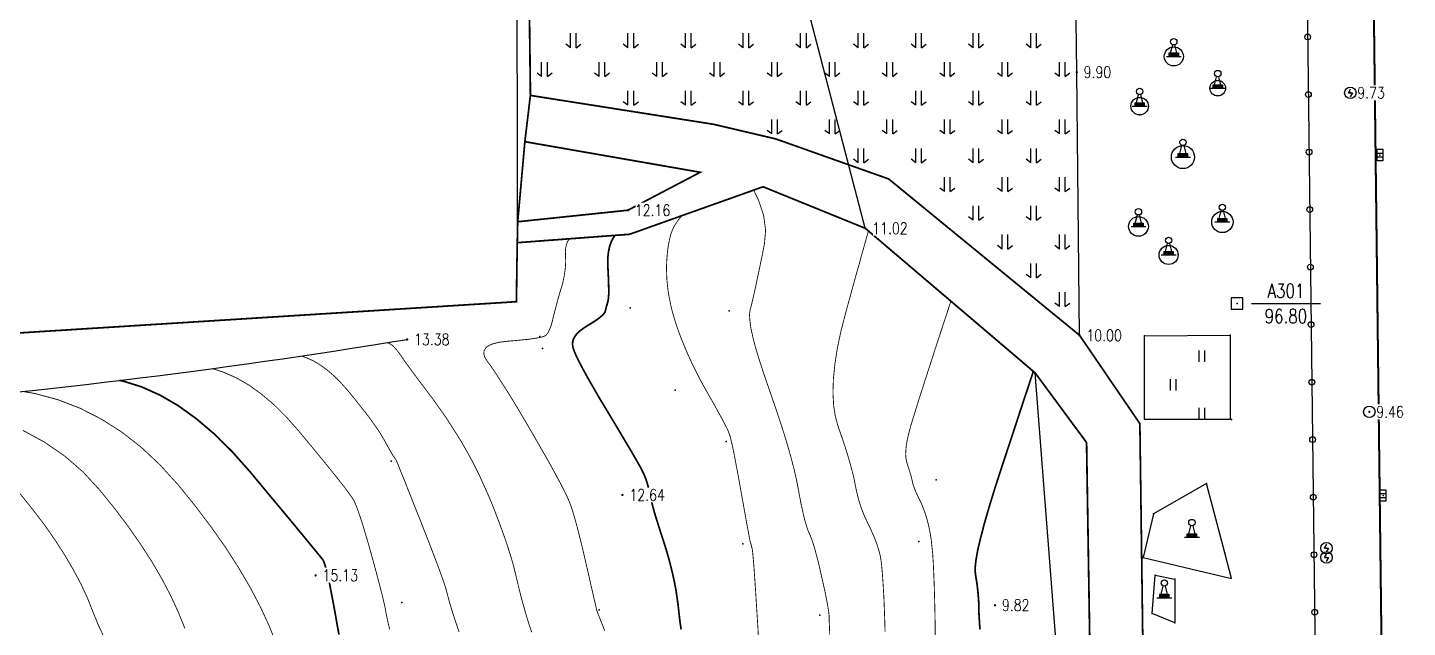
# Model space of a CAD drawing. Extents: x 871 to 1488, y 1110 to 1509.
# Drawn here: x 1091.9 to 1211.8, y 1260.7 to 1312.8 of the extents above; entities that cross this region are included whole.
import ezdxf
from ezdxf.enums import TextEntityAlignment as Align

# ---------------------------------------------------------------- set-up
doc = ezdxf.new("R2010")
doc.units = 0
doc.header["$LTSCALE"] = 0.5
doc.header["$PDSIZE"] = 0.2
doc.linetypes.add('X3', pattern=[5, 4, -1])
doc.layers.get('0').update_dxf_attribs({"linetype": 'CONTINUOUS'})
doc.layers.add('ASSIST', color=7, linetype='CONTINUOUS', plot=False)
for name, color, linetype in [('DGX', 2, 'CONTINUOUS'), ('DLDW', 11, 'CONTINUOUS'), ('DLSS', 4, 'CONTINUOUS'), ('DMTZ', 3, 'CONTINUOUS'), ('GCD', 1, 'CONTINUOUS'), ('GXYZ', 2, 'CONTINUOUS'), ('JMD', 6, 'CONTINUOUS'), ('KZD', 1, 'CONTINUOUS'), ('ZBTZ', 3, 'CONTINUOUS'), ('ZDH', 1, 'CONTINUOUS')]:
    doc.layers.add(name, color=color, linetype=linetype)
doc.styles.add('HZ', font='rs.shx', dxfattribs={"width": 0.8, "bigfont": 'hztxt.shx'})
doc.linetypes.add('10421', pattern='A,2,[150,AAA.SHX,S=0.5,R=0,X=0,Y=0.5],1e-11', length=2)
doc.linetypes.add('1161', pattern='A,0,[149,AAA.SHX,S=0.15,R=0,X=0,Y=0],-1.6', length=1.6)
doc.linetypes.add('443', pattern='A,5,[169,AAA.SHX,S=0.83,R=0,X=0,Y=0],5', length=10)

# ---------------------------------------------------------------- blocks, each defined once
blk = doc.blocks.new('gc041')
for p, q in [((-1, 0.5), (1, 0.5)), ((-1, -0.5), (-1, 0.5)), ((-0.33, 0.5), (-0.33, -0.5)), ((0.33, 0.5), (0.33, -0.5)), ((1, 0.5), (1, -0.5)), ((1, -0.5), (-1, -0.5))]:
    blk.add_line(p, q)
blk = doc.blocks.new('gc050')
for p, q in [((-0.35, 0), (0.05, 0.69)), ((-0.35, 0), (0.35, 0)), ((0.35, 0), (-0.06, -0.69))]:
    blk.add_line(p, q)
blk.add_circle((0, 0), 1)
blk = doc.blocks.new('gc188')
blk.add_circle((0, 0), 1)
blk = doc.blocks.new('gc170')
at = {"linetype": 'Continuous'}
blk.add_circle((0, 0), 0.5, dxfattribs=at)
blk = doc.blocks.new('GC200')
at = {"linetype": 'Continuous', "const_width": 0.2, "flags": 128}
blk.add_lwpolyline([(-0.1, 0, 1), (0.1, 0, 1)], format="xyb", close=True, dxfattribs=at)
blk = doc.blocks.new('gc212')
for p, q in [((-0.5, 0), (-0.5, 2.5)), ((0.5, 0), (0.5, 2.5)), ((-0.5, 0), (-1.31, 0.59)), ((0.5, 0), (1.3, 0.6))]:
    blk.add_line(p, q)
blk = doc.blocks.new('*U35')
at = {"linetype": 'Continuous'}
for points in [[(0, 0.3), (0.8, 0.6), (-0.8, 0.6)], [(0, 0.3), (-0.8, 0.6), (-0.8, 0)], [(0, 0.3), (-0.8, 0), (0.8, 0)], [(0, 0.3), (0.8, 0), (0.8, 0.6)]]:
    blk.add_solid(points, dxfattribs=at)
blk = doc.blocks.new('gc107')
for points in [[(-1.3, 0), (-0.8, 0), (0.8, 0), (1.3, 0)], [(-0.8, 0), (-0.8, 0.6), (0.8, 0.6), (0.8, 0)], [(-0.55, 0.6), (-0.2, 2)], [(0.55, 0.6), (0.2, 2)]]:
    blk.add_lwpolyline(points)
blk.add_circle((0, 2.55), 0.55)
at = {"linetype": 'Continuous'}
blk.add_blockref('*U35', (0, 0), dxfattribs=at)
blk = doc.blocks.new('gc323')
at = {"flags": 128}
for points in [[(-0.5, 0), (-0.5, 2)], [(0.5, 0), (0.5, 2)]]:
    blk.add_lwpolyline(points, dxfattribs=at)
blk = doc.blocks.new('gc261')
blk.add_lwpolyline([(-1, -1), (1, -1), (1, 1), (-1, 1)], close=True)
blk.add_point((0, 0))

msp = doc.modelspace()

# ---------------------------------------------------------------- linework, layer by layer
at = {"linetype": 'Continuous', "flags": 128}
msp.add_lwpolyline([(1134.33, 1411.85), (1134.46, 1294.15), (1144.22, 1294.88), (1155.82, 1299.01), (1164.7, 1295.4)], close=True, dxfattribs=at)
msp.add_lwpolyline([(1082.55, 1177.4), (1093.08, 1183.61), (1097.73, 1185.74), (1111.75, 1191.85), (1126.6, 1197.08), (1146.07, 1202.15), (1165.39, 1205.31), (1167.67, 1205.55), (1175.57, 1206.29), (1177.79, 1206.36), (1186.4, 1206.88), (1186.37, 1207.55), (1186.08, 1209.89), (1184.97, 1211.9), (1179.46, 1282.83), (1164.7, 1295.4), (1155.82, 1299.01), (1144.22, 1294.88), (1134.46, 1294.15), (1134.38, 1289.02), (1013.46, 1281.42)], dxfattribs=at)
at = {"layer": 'ASSIST', "linetype": 'Continuous'}
msp.add_line((1202, 1407.02, 10.46), (1204.31, 1215.76, 9.16), dxfattribs=at)
at = {"layer": 'DGX', "linetype": 'Continuous', "const_width": 0.075, "flags": 128}
for points, elevation in [([(1161.61, 1260.08), (1161.59, 1260.67), (1161.57, 1261.14), (1161.56, 1261.49), (1161.56, 1261.71), (1161.54, 1261.9), (1161.51, 1262.16), (1161.45, 1262.5), (1161.38, 1262.9), (1161.29, 1263.37), (1161.18, 1263.91), (1161.04, 1264.52), (1160.89, 1265.2), (1160.74, 1265.88), (1160.59, 1266.5), (1160.44, 1267.06), (1160.31, 1267.55), (1160.18, 1267.98), (1160.05, 1268.35), (1159.94, 1268.65), (1159.83, 1268.9), (1159.72, 1269.14), (1159.61, 1269.46), (1159.5, 1269.84), (1159.38, 1270.29), (1159.26, 1270.81), (1159.13, 1271.4), (1159, 1272.06), (1158.87, 1272.79), (1158.71, 1273.59), (1158.51, 1274.47), (1158.26, 1275.43), (1157.97, 1276.47), (1157.63, 1277.59), (1157.24, 1278.79), (1156.81, 1280.07), (1156.34, 1281.43), (1155.88, 1282.76), (1155.49, 1283.96), (1155.17, 1285.02), (1154.93, 1285.94), (1154.76, 1286.73), (1154.67, 1287.39), (1154.64, 1287.9), (1154.69, 1288.29), (1154.79, 1288.65), (1154.9, 1289.12), (1155.03, 1289.69), (1155.18, 1290.36), (1155.34, 1291.14), (1155.53, 1292.01), (1155.73, 1292.99), (1155.94, 1294.07), (1156.04, 1295.24), (1155.87, 1296.5), (1155.43, 1297.84), (1155, 1298.72)], 11.5), ([(1148.81, 1296.52), (1148.61, 1296.32), (1148.35, 1295.99), (1148.13, 1295.64), (1147.94, 1295.25), (1147.79, 1294.83), (1147.68, 1294.38), (1147.59, 1293.91), (1147.52, 1293.44), (1147.48, 1292.96), (1147.44, 1292.47), (1147.43, 1291.97), (1147.44, 1291.47), (1147.46, 1290.97), (1147.51, 1290.45), (1147.57, 1289.93), (1147.66, 1289.4), (1147.77, 1288.85), (1147.9, 1288.29), (1148.06, 1287.72), (1148.24, 1287.13), (1148.44, 1286.53), (1148.67, 1285.92), (1148.92, 1285.31), (1149.18, 1284.68), (1149.46, 1284.06), (1149.76, 1283.42), (1150.08, 1282.79), (1150.41, 1282.14), (1150.76, 1281.5), (1151.13, 1280.85), (1151.49, 1280.22), (1151.8, 1279.66), (1152.08, 1279.15), (1152.32, 1278.71), (1152.52, 1278.32), (1152.69, 1277.99), (1152.81, 1277.72), (1152.89, 1277.51), (1152.97, 1277.27), (1153.05, 1276.92), (1153.16, 1276.46), (1153.28, 1275.89), (1153.41, 1275.2), (1153.56, 1274.41), (1153.73, 1273.5), (1153.91, 1272.48), (1154.09, 1271.47), (1154.25, 1270.59), (1154.38, 1269.84), (1154.5, 1269.23), (1154.59, 1268.74), (1154.65, 1268.39), (1154.7, 1268.17), (1154.72, 1268.08), (1154.73, 1268.05), (1154.75, 1268.01), (1154.76, 1267.96), (1154.78, 1267.9), (1154.8, 1267.83), (1154.82, 1267.75), (1154.84, 1267.66), (1154.87, 1267.56), (1154.89, 1267.41), (1154.92, 1267.17), (1154.95, 1266.84), (1154.99, 1266.42), (1155.03, 1265.91), (1155.07, 1265.32), (1155.12, 1264.63), (1155.17, 1263.86), (1155.22, 1263.05), (1155.27, 1262.25), (1155.32, 1261.47), (1155.37, 1260.7), (1155.41, 1259.94)], 12), ([(1164.97, 1295.17), (1164.92, 1294.98), (1164.81, 1294.6), (1164.65, 1294.02), (1164.43, 1293.24), (1164.16, 1292.26), (1163.83, 1291.09), (1163.45, 1289.71), (1163.02, 1288.14), (1162.6, 1286.52), (1162.28, 1285.01), (1162.06, 1283.6), (1161.93, 1282.3), (1161.89, 1281.11), (1161.95, 1280.02), (1162.1, 1279.04), (1162.34, 1278.17), (1162.62, 1277.37), (1162.88, 1276.62), (1163.1, 1275.91), (1163.3, 1275.25), (1163.47, 1274.64), (1163.62, 1274.08), (1163.74, 1273.56), (1163.83, 1273.09), (1163.92, 1272.65), (1164.02, 1272.21), (1164.13, 1271.78), (1164.26, 1271.36), (1164.41, 1270.94), (1164.57, 1270.52), (1164.75, 1270.12), (1164.94, 1269.72), (1165.13, 1269.33), (1165.3, 1268.95), (1165.46, 1268.59), (1165.6, 1268.24), (1165.72, 1267.91), (1165.82, 1267.59), (1165.91, 1267.28), (1165.99, 1266.99), (1166.05, 1266.65), (1166.11, 1266.21), (1166.16, 1265.67), (1166.21, 1265.03), (1166.26, 1264.28), (1166.31, 1263.42), (1166.35, 1262.47), (1166.39, 1261.41), (1166.42, 1260.34)], 11), ([(1138.97, 1294.49), (1138.96, 1294.47), (1138.83, 1294.24), (1138.74, 1293.99), (1138.67, 1293.71), (1138.64, 1293.4), (1138.65, 1293.07), (1138.66, 1292.72), (1138.66, 1292.37), (1138.64, 1292.02), (1138.6, 1291.67), (1138.55, 1291.32), (1138.48, 1290.97), (1138.4, 1290.61), (1138.3, 1290.26), (1138.19, 1289.91), (1138.09, 1289.56), (1137.99, 1289.21), (1137.9, 1288.87), (1137.81, 1288.54), (1137.72, 1288.21), (1137.64, 1287.88), (1137.56, 1287.56), (1137.49, 1287.26), (1137.41, 1286.98), (1137.32, 1286.75), (1137.24, 1286.54), (1137.15, 1286.37), (1137.06, 1286.23), (1136.96, 1286.12), (1136.86, 1286.05), (1136.72, 1285.99), (1136.5, 1285.93), (1136.21, 1285.87), (1135.84, 1285.81), (1135.39, 1285.75), (1134.87, 1285.7), (1134.26, 1285.64), (1133.59, 1285.58), (1132.93, 1285.5), (1132.4, 1285.38), (1132, 1285.22), (1131.73, 1285.02), (1131.58, 1284.78), (1131.55, 1284.49), (1131.65, 1284.17), (1131.88, 1283.81), (1132.2, 1283.37), (1132.56, 1282.84), (1132.97, 1282.21), (1133.43, 1281.49), (1133.94, 1280.67), (1134.5, 1279.75), (1135.1, 1278.73), (1135.75, 1277.62), (1136.39, 1276.51), (1136.97, 1275.5), (1137.47, 1274.6), (1137.91, 1273.79), (1138.29, 1273.09), (1138.59, 1272.5), (1138.83, 1272), (1138.99, 1271.61), (1139.14, 1271.22), (1139.29, 1270.76), (1139.45, 1270.21), (1139.63, 1269.58), (1139.81, 1268.87), (1140.01, 1268.07), (1140.22, 1267.2), (1140.44, 1266.24), (1140.66, 1265.3), (1140.84, 1264.48), (1141, 1263.79), (1141.13, 1263.22), (1141.24, 1262.77), (1141.31, 1262.44), (1141.36, 1262.24), (1141.38, 1262.16), (1141.4, 1262.11), (1141.44, 1261.99), (1141.51, 1261.81), (1141.61, 1261.56), (1141.73, 1261.25), (1141.88, 1260.88), (1142.05, 1260.43)], 13), ([(1172.14, 1289.07), (1171.42, 1286.87), (1170.77, 1284.9), (1170.21, 1283.16), (1169.72, 1281.64), (1169.31, 1280.36), (1168.98, 1279.29), (1168.72, 1278.46), (1168.55, 1277.85), (1168.43, 1277.37), (1168.33, 1276.92), (1168.26, 1276.51), (1168.23, 1276.12), (1168.21, 1275.77), (1168.23, 1275.45), (1168.28, 1275.16), (1168.35, 1274.9), (1168.43, 1274.67), (1168.51, 1274.44), (1168.57, 1274.23), (1168.63, 1274.04), (1168.68, 1273.86), (1168.72, 1273.69), (1168.76, 1273.54), (1168.79, 1273.4), (1168.82, 1273.26), (1168.86, 1273.1), (1168.93, 1272.92), (1169, 1272.72), (1169.09, 1272.5), (1169.2, 1272.26), (1169.32, 1272), (1169.46, 1271.72), (1169.6, 1271.42), (1169.73, 1271.1), (1169.85, 1270.77), (1169.97, 1270.42), (1170.08, 1270.05), (1170.18, 1269.66), (1170.27, 1269.25), (1170.35, 1268.82), (1170.43, 1268.34), (1170.49, 1267.75), (1170.56, 1267.07), (1170.61, 1266.29), (1170.65, 1265.41), (1170.69, 1264.43), (1170.72, 1263.36), (1170.75, 1262.18), (1170.77, 1261.02), (1170.78, 1260.01)], 10.5), ([(1123.18, 1285.46), (1123.23, 1285.44), (1123.34, 1285.39), (1123.46, 1285.32), (1123.57, 1285.24), (1123.69, 1285.15), (1123.8, 1285.03), (1123.91, 1284.91), (1124.02, 1284.78), (1124.11, 1284.66), (1124.2, 1284.54), (1124.28, 1284.44), (1124.35, 1284.35), (1124.41, 1284.26), (1124.46, 1284.18), (1124.5, 1284.12), (1124.56, 1284.02), (1124.68, 1283.85), (1124.85, 1283.61), (1125.08, 1283.3), (1125.36, 1282.92), (1125.7, 1282.46), (1126.09, 1281.94), (1126.54, 1281.35), (1127.01, 1280.72), (1127.46, 1280.1), (1127.9, 1279.48), (1128.32, 1278.87), (1128.72, 1278.25), (1129.11, 1277.64), (1129.49, 1277.04), (1129.84, 1276.43), (1130.19, 1275.82), (1130.54, 1275.17), (1130.88, 1274.5), (1131.22, 1273.81), (1131.55, 1273.08), (1131.89, 1272.33), (1132.22, 1271.55), (1132.54, 1270.74), (1132.85, 1269.93), (1133.14, 1269.15), (1133.41, 1268.39), (1133.65, 1267.66), (1133.88, 1266.95), (1134.08, 1266.26), (1134.25, 1265.6), (1134.4, 1264.97), (1134.55, 1264.35), (1134.7, 1263.74), (1134.85, 1263.14), (1135.02, 1262.55), (1135.18, 1261.97), (1135.35, 1261.4), (1135.53, 1260.84), (1135.71, 1260.29)], 13.5), ([(1115.67, 1284.3), (1116.09, 1284.17), (1116.7, 1283.9), (1117.3, 1283.55), (1117.91, 1283.11), (1118.51, 1282.6), (1119.1, 1282.01), (1119.7, 1281.34), (1120.27, 1280.65), (1120.78, 1280), (1121.25, 1279.41), (1121.67, 1278.86), (1122.03, 1278.35), (1122.35, 1277.9), (1122.61, 1277.49), (1122.82, 1277.13), (1123, 1276.81), (1123.16, 1276.52), (1123.3, 1276.27), (1123.42, 1276.06), (1123.52, 1275.89), (1123.6, 1275.75), (1123.66, 1275.65), (1123.7, 1275.59), (1123.74, 1275.55), (1123.77, 1275.5), (1123.8, 1275.46), (1123.83, 1275.42), (1123.86, 1275.37), (1123.88, 1275.33), (1123.91, 1275.29), (1123.94, 1275.24), (1123.99, 1275.12), (1124.11, 1274.85), (1124.28, 1274.41), (1124.52, 1273.82), (1124.82, 1273.07), (1125.18, 1272.16), (1125.6, 1271.1), (1126.09, 1269.88), (1126.57, 1268.65), (1127, 1267.54), (1127.37, 1266.57), (1127.68, 1265.74), (1127.94, 1265.03), (1128.14, 1264.45), (1128.28, 1264.01), (1128.36, 1263.7), (1128.43, 1263.43), (1128.51, 1263.12), (1128.61, 1262.77), (1128.73, 1262.36), (1128.87, 1261.92), (1129.03, 1261.43), (1129.21, 1260.9), (1129.4, 1260.32)], 14), ([(1123.37, 1260.54), (1123.26, 1261.01), (1123.17, 1261.42), (1123.09, 1261.79), (1123.03, 1262.12), (1122.98, 1262.39), (1122.92, 1262.68), (1122.83, 1263.06), (1122.72, 1263.53), (1122.58, 1264.08), (1122.41, 1264.73), (1122.22, 1265.45), (1122, 1266.27), (1121.75, 1267.17), (1121.5, 1268.06), (1121.26, 1268.87), (1121.05, 1269.58), (1120.85, 1270.2), (1120.67, 1270.73), (1120.51, 1271.17), (1120.37, 1271.51), (1120.25, 1271.77), (1120.07, 1272.04), (1119.78, 1272.45), (1119.37, 1273), (1118.83, 1273.68), (1118.17, 1274.5), (1117.4, 1275.45), (1116.5, 1276.54), (1115.49, 1277.76), (1114.41, 1278.98), (1113.33, 1280.06), (1112.24, 1280.98), (1111.15, 1281.77), (1110.05, 1282.4), (1108.95, 1282.89), (1107.96, 1283.21)], 14.5), ([(1113.51, 1259.31), (1112.87, 1260.92), (1112.11, 1262.55), (1111.23, 1264.22), (1110.23, 1265.92), (1109.12, 1267.65), (1107.88, 1269.41), (1106.52, 1271.21), (1105.05, 1273.04), (1103.47, 1274.78), (1101.83, 1276.33), (1100.12, 1277.67), (1098.33, 1278.81), (1096.47, 1279.76), (1094.55, 1280.5), (1092.55, 1281.04), (1091.48, 1281.22)], 15.5), ([(1091.5, 1277.84), (1093.4, 1276.8), (1095.14, 1275.6), (1096.72, 1274.23), (1098.14, 1272.69), (1099.44, 1271.09), (1100.63, 1269.52), (1101.71, 1267.97), (1102.7, 1266.44), (1103.57, 1264.95), (1104.34, 1263.48), (1105.01, 1262.03), (1105.58, 1260.62)], 16), ([(1091.24, 1272.35), (1092.35, 1270.97), (1093.38, 1269.62), (1094.31, 1268.29), (1095.15, 1266.98), (1095.9, 1265.7), (1096.57, 1264.44), (1097.14, 1263.2), (1097.62, 1261.98), (1098.1, 1260.81), (1098.64, 1259.69)], 16.5)]:
    msp.add_lwpolyline(points, dxfattribs=dict(at, elevation=elevation))
at = {"layer": 'DGX', "color": 3, "linetype": 'Continuous', "const_width": 0.15, "flags": 128}
for points, elevation in [([(1142.94, 1294.79), (1142.91, 1294.75), (1142.67, 1294.33), (1142.49, 1293.85), (1142.38, 1293.33), (1142.32, 1292.75), (1142.33, 1292.12), (1142.36, 1291.5), (1142.39, 1290.95), (1142.4, 1290.47), (1142.41, 1290.05), (1142.41, 1289.7), (1142.39, 1289.42), (1142.37, 1289.21), (1142.34, 1289.06), (1142.31, 1288.95), (1142.28, 1288.83), (1142.24, 1288.72), (1142.21, 1288.61), (1142.18, 1288.51), (1142.16, 1288.4), (1142.13, 1288.29), (1142.11, 1288.19), (1142.06, 1288.08), (1141.97, 1287.96), (1141.84, 1287.82), (1141.66, 1287.67), (1141.44, 1287.5), (1141.18, 1287.32), (1140.88, 1287.13), (1140.53, 1286.92), (1140.19, 1286.7), (1139.9, 1286.48), (1139.66, 1286.26), (1139.48, 1286.02), (1139.35, 1285.79), (1139.28, 1285.55), (1139.26, 1285.3), (1139.3, 1285.05), (1139.4, 1284.74), (1139.58, 1284.32), (1139.84, 1283.79), (1140.17, 1283.16), (1140.58, 1282.41), (1141.07, 1281.56), (1141.63, 1280.59), (1142.28, 1279.52), (1142.92, 1278.45), (1143.49, 1277.49), (1143.99, 1276.65), (1144.42, 1275.93), (1144.77, 1275.32), (1145.05, 1274.83), (1145.26, 1274.45), (1145.39, 1274.18), (1145.49, 1273.97), (1145.58, 1273.75), (1145.66, 1273.52), (1145.74, 1273.29), (1145.81, 1273.04), (1145.87, 1272.79), (1145.93, 1272.53), (1145.99, 1272.26), (1146.05, 1271.96), (1146.14, 1271.6), (1146.25, 1271.18), (1146.38, 1270.7), (1146.54, 1270.17), (1146.73, 1269.57), (1146.93, 1268.92), (1147.17, 1268.21), (1147.4, 1267.47), (1147.61, 1266.75), (1147.8, 1266.03), (1147.97, 1265.33), (1148.12, 1264.63), (1148.25, 1263.95), (1148.35, 1263.27), (1148.44, 1262.61), (1148.51, 1261.98), (1148.57, 1261.43), (1148.64, 1260.94), (1148.7, 1260.53)], 12.5), ([(1179.3, 1282.97), (1179.23, 1282.73), (1179.07, 1282.27), (1178.85, 1281.58), (1178.54, 1280.66), (1178.16, 1279.51), (1177.71, 1278.13), (1177.18, 1276.52), (1176.57, 1274.68), (1175.97, 1272.83), (1175.46, 1271.17), (1175.04, 1269.71), (1174.71, 1268.44), (1174.46, 1267.38), (1174.31, 1266.5), (1174.24, 1265.83), (1174.27, 1265.35), (1174.33, 1264.98), (1174.39, 1264.61), (1174.44, 1264.24), (1174.48, 1263.89), (1174.51, 1263.54), (1174.54, 1263.19), (1174.56, 1262.85), (1174.57, 1262.52), (1174.57, 1262.19), (1174.58, 1261.86), (1174.6, 1261.53), (1174.62, 1261.2), (1174.64, 1260.88), (1174.67, 1260.55)], 10), ([(1118.97, 1260.08), (1118.8, 1261), (1118.64, 1261.92), (1118.49, 1262.74), (1118.35, 1263.46), (1118.23, 1264.09), (1118.13, 1264.62), (1118.04, 1265.05), (1117.96, 1265.38), (1117.9, 1265.62), (1117.85, 1265.8), (1117.8, 1265.96), (1117.76, 1266.1), (1117.72, 1266.23), (1117.69, 1266.33), (1117.65, 1266.42), (1117.63, 1266.49), (1117.6, 1266.54), (1117.48, 1266.7), (1117.17, 1267.08), (1116.67, 1267.69), (1115.97, 1268.54), (1115.09, 1269.61), (1114.01, 1270.91), (1112.74, 1272.43), (1111.28, 1274.19), (1109.71, 1275.96), (1108.15, 1277.51), (1106.57, 1278.85), (1104.99, 1279.99), (1103.4, 1280.91), (1101.81, 1281.62), (1100.21, 1282.12), (1099.91, 1282.18)], 15)]:
    msp.add_lwpolyline(points, dxfattribs=dict(at, elevation=elevation))
at = {"layer": 'DLDW', "linetype": 'Continuous', "flags": 128}
for points, elevation in [([(1195.93, 1267.19), (1194.35, 1273.22), (1189.75, 1270.58), (1188.85, 1266.78), (1196.51, 1264.96)], 9.56), ([(1189.9, 1265.26), (1191.59, 1264.89), (1191.61, 1261.1), (1189.64, 1261.91)], 9.61)]:
    msp.add_lwpolyline(points, close=True, dxfattribs=dict(at, elevation=elevation))
at = {"layer": 'DLDW', "linetype": 'Continuous'}
for centre, radius in [((1191.51, 1310.34, 9.88), 0.831), ((1195.33, 1307.58, 9.84), 0.677), ((1188.54, 1306.02, 9.86), 0.763), ((1192.3, 1301.59, 9.85), 1), ((1188.44, 1295.56, 9.8), 0.856), ((1195.73, 1295.95, 9.74), 0.923), ((1191.06, 1293.08, 9.78), 0.828)]:
    msp.add_circle(centre, radius, dxfattribs=at)
at = {"layer": 'DLSS', "linetype": 'Continuous', "const_width": 0.175, "elevation": 8.66, "flags": 128}
msp.add_lwpolyline([(1194.7, 1204.02), (1201.52, 1204.92), (1205.21, 1207.04), (1207.44, 1209.31), (1209.56, 1213.6), (1210.06, 1217.59), (1207.86, 1399.65), (1206.04, 1409.59), (1198.49, 1413.53), (1019.16, 1436.77), (975.6, 1446.48)], dxfattribs=at)
at = {"layer": 'DLSS', "linetype": 'X3', "const_width": 0.15, "elevation": 12.48, "flags": 128}
msp.add_lwpolyline([(1135.6, 1306.95), (1151.52, 1304.44), (1156.92, 1303.17), (1166.73, 1299.69), (1183.32, 1286.1), (1188.56, 1278.42), (1189.42, 1214.51), (1191.91, 1208.74), (1194.7, 1204.02)], dxfattribs=at)
at = {"layer": 'DLSS', "linetype": 'X3', "const_width": 0.15}
for points in [[(1135.12, 1302.93), (1150.36, 1300.27), (1144.07, 1296.97), (1134.5, 1295.97)], [(1134.46, 1294.15), (1144.22, 1294.88), (1155.82, 1299.01), (1164.7, 1295.4), (1179.46, 1282.83), (1183.93, 1276.78), (1184.97, 1211.9), (1186.08, 1209.89), (1186.37, 1207.55), (1186.4, 1206.88), (1186.52, 1203.96)]]:
    msp.add_lwpolyline(points, dxfattribs=at)
at = {"layer": 'DMTZ', "linetype": '10421', "flags": 128}
msp.add_lwpolyline([(1003.55, 1279.79, 0.070666), (1006.37, 1277.96, 0.121754), (1007.9, 1277.67, 0.063659), (1010.84, 1278.21, -0.06519), (1013.72, 1278.73, -0.021192), (1017.06, 1278.75, 0.004876), (1031.58, 1278.36, 0.024015), (1075.2, 1279.71, 0.020935), (1124.89, 1285.74)], format="xyb", dxfattribs=at)
at = {"layer": 'JMD', "linetype": '443', "const_width": 0.15, "flags": 128}
msp.add_lwpolyline([(1018.61, 1422.27), (1081.65, 1415.28), (1081.96, 1418.14), (1134.33, 1411.85), (1135.6, 1306.95), (1135.12, 1302.93), (1134.5, 1295.97), (1134.46, 1294.15), (1134.38, 1289.02), (1013.46, 1281.42), (1013.74, 1298.84), (1014.26, 1308.48), (1011.58, 1356.14), (1013.26, 1381.34), (1018.61, 1422.27)], close=True, dxfattribs=at)
at = {"layer": 'KZD', "linetype": 'Continuous'}
msp.add_line((1198.25, 1288.86), (1204.25, 1288.86), dxfattribs=at)
at = {"layer": 'ZBTZ', "linetype": '1161', "flags": 128}
for points, elevation in [([(1020.28, 1434.36), (1018.85, 1434.63), (975.76, 1445.02), (974.6, 1444.02), (976.62, 1297.17), (976.67, 1293.43), (977.08, 1260.36), (977.14, 1247.88), (987.3, 1248.09), (987.56, 1239.88), (979.37, 1239.67), (963.97, 1239.28), (964.74, 1230.67), (962.42, 1230.47), (963.26, 1211.14), (964.03, 1187.56), (968.13, 1164.6), (978.89, 1142.02), (988.43, 1127.79), (1013.14, 1137.6), (1027.1, 1144.74), (1039.66, 1152.3), (1045.27, 1155.48), (1064.52, 1166.98), (1082.55, 1177.4), (1093.08, 1183.61), (1097.73, 1185.74), (1111.75, 1191.85), (1126.6, 1197.08), (1146.07, 1202.15), (1165.39, 1205.31), (1167.67, 1205.55), (1175.57, 1206.29), (1177.79, 1206.36), (1186.41, 1206.71), (1186.37, 1207.55), (1186.08, 1209.89), (1184.97, 1211.9), (1183.93, 1276.78), (1179.46, 1282.83), (1164.7, 1295.4), (1155.82, 1299.01), (1144.22, 1294.88), (1134.46, 1294.15), (1134.38, 1289.02), (1013.46, 1281.42), (1013.74, 1298.84), (1014.26, 1308.48), (1011.58, 1356.14), (1013.26, 1381.34), (1018.61, 1422.27), (1020.28, 1434.36), (975.76, 1445.02)], 10.43), ([(1188.96, 1286.05), (1196.42, 1286.12), (1196.42, 1278.79), (1188.96, 1278.79)], 9.76)]:
    msp.add_lwpolyline(points, close=True, dxfattribs=dict(at, elevation=elevation))
at = {"layer": 'ZBTZ', "linetype": 'Continuous', "elevation": 10.43, "flags": 128}
msp.add_lwpolyline([(1195.06, 1408.15), (1190.9, 1408.33), (1184.2, 1410.57), (1167.86, 1411.98), (1161.85, 1413.34), (1155.59, 1412.15), (1145.79, 1416.02), (1135.64, 1415.4), (1134.33, 1411.85), (1135.6, 1306.95), (1151.52, 1304.44), (1156.92, 1303.17), (1166.73, 1299.69), (1183.32, 1286.1), (1183.08, 1308.97), (1182.08, 1388.1), (1182.83, 1391.82), (1187.63, 1406.93), (1195.07, 1407.02), (1195.06, 1408.15)], close=True, dxfattribs=at)
at = {"layer": 'ZDH', "linetype": 'Continuous'}
for p in [(1191.51, 1310.34, 9.88), (1192.28, 1310.03, 9.88), (1183.08, 1308.97, 9.9), (1195.38, 1308.26, 9.84), (1135.6, 1306.95, 12.48), (1195.33, 1307.58, 9.84), (1206.85, 1307.18, 9.73), (1188.54, 1306.02, 9.86), (1188.53, 1305.26, 9.86), (1151.52, 1304.44, 11.87), (1135.12, 1302.93, 12.46), (1156.92, 1303.17, 11.59), (1192.22, 1302.6, 9.85), (1192.3, 1301.59, 9.85), (1209.42, 1301.77, 9.52), (1150.36, 1300.27, 11.84), (1166.73, 1299.69, 11.04), (1155.82, 1299.01, 11.56), (1144.07, 1296.97, 12.16), (1188.26, 1296.39, 9.8), (1134.5, 1295.97, 13.54), (1144.22, 1294.88, 12.22), (1164.7, 1295.4, 11.02), (1188.44, 1295.56, 9.8), (1195.73, 1295.95, 9.74), (1195.97, 1295.06, 9.74), (1134.46, 1294.15, 13.57), (1191.06, 1293.08, 9.78), (1191.89, 1293.08, 9.76), (1134.38, 1289.02, 13.4), (1144.26, 1288.49, 12.26), (1152.87, 1288.23, 11.61), (1124.89, 1285.74, 13.38), (1136.41, 1286.01, 13.09), (1183.32, 1286.1, 10), (1188.96, 1286.05, 9.76), (1196.42, 1286.12, 9.67), (1136.65, 1284.95, 12.61), (1179.46, 1282.83, 9.99), (1148.17, 1281.32, 12.18), (1208.5, 1279.45, 9.46), (1188.56, 1278.42, 9.81), (1196.52, 1278.79, 9.64), (1152.6, 1276.88, 12.05), (1123.49, 1275.15, 14.04), (1170.87, 1273.53, 10.29), (1143.6, 1272.22, 12.64), (1194.35, 1273.22, 9.63), (1209.69, 1272.18, 9.27), (1189.75, 1270.58, 9.66), (1154.06, 1267.97, 12.06), (1169.36, 1268.18, 10.67), (1204.78, 1267.6, 9.49), (1188.85, 1266.78, 9.65), (1195.93, 1267.19, 9.56), (1204.78, 1266.78, 9.47), (1116.94, 1265.23, 15.12), (1189.9, 1265.26, 9.61), (1191.59, 1264.89, 9.55), (1124.44, 1262.88, 14.32), (1175.97, 1262.64, 9.82), (1141.59, 1262.23, 12.98), (1160.76, 1261.76, 11.58), (1189.64, 1261.91, 9.6), (1191.61, 1261.1, 9.54)]:
    msp.add_point(p, dxfattribs=at)

# ---------------------------------------------------------------- block references
at = {"layer": 'DLDW', "linetype": 'Continuous', "xscale": 0.5, "yscale": 0.5}
for p in [(1191.51, 1310.34, 9.88), (1195.33, 1307.58, 9.84), (1188.54, 1306.02, 9.86), (1192.3, 1301.59, 9.85), (1195.73, 1295.95, 9.74), (1188.44, 1295.56, 9.8), (1191.06, 1293.08, 9.78), (1193.08, 1268.55), (1190.69, 1263.29)]:
    msp.add_blockref('gc107', p, dxfattribs=at)
at = {"layer": 'GXYZ', "linetype": 'Continuous', "xscale": 0.5, "yscale": 0.5}
for name, p in [('gc050', (1206.85, 1307.18, 9.73)), ('gc188', (1208.5, 1279.45, 9.46)), ('gc050', (1204.78, 1267.6, 9.49)), ('gc050', (1204.78, 1266.78, 9.47))]:
    msp.add_blockref(name, p, dxfattribs=at)
at = {"layer": 'GXYZ', "linetype": 'Continuous', "xscale": 0.5, "yscale": 0.5, "rotation": 90}
for p in [(1209.42, 1301.77, 9.52), (1209.69, 1272.18, 9.27)]:
    msp.add_blockref('gc041', p, dxfattribs=at)
at = {"layer": 'KZD', "linetype": 'Continuous', "xscale": 0.5, "yscale": 0.5}
msp.add_blockref('gc261', (1197, 1288.86, 96.8), dxfattribs=at)
at = {"layer": 'ZBTZ', "linetype": 'Continuous', "xscale": 0.5, "yscale": 0.5}
for name, p in [('gc212', (1139.33, 1311.1)), ('gc212', (1144.33, 1311.1)), ('gc212', (1149.33, 1311.1)), ('gc212', (1154.33, 1311.1)), ('gc212', (1159.33, 1311.1)), ('gc212', (1164.33, 1311.1)), ('gc212', (1169.33, 1311.1)), ('gc212', (1174.33, 1311.1)), ('gc212', (1179.33, 1311.1)), ('gc212', (1136.83, 1308.6)), ('gc212', (1141.83, 1308.6)), ('gc212', (1146.83, 1308.6)), ('gc212', (1151.83, 1308.6)), ('gc212', (1156.83, 1308.6)), ('gc212', (1161.83, 1308.6)), ('gc212', (1166.83, 1308.6)), ('gc212', (1171.83, 1308.6)), ('gc212', (1176.83, 1308.6)), ('gc212', (1181.83, 1308.6)), ('gc212', (1144.33, 1306.1)), ('gc212', (1149.33, 1306.1)), ('gc212', (1154.33, 1306.1)), ('gc212', (1159.33, 1306.1)), ('gc212', (1164.33, 1306.1)), ('gc212', (1169.33, 1306.1)), ('gc212', (1174.33, 1306.1)), ('gc212', (1179.33, 1306.1)), ('gc212', (1156.83, 1303.6)), ('gc212', (1161.83, 1303.6)), ('gc212', (1166.83, 1303.6)), ('gc212', (1171.83, 1303.6)), ('gc212', (1176.83, 1303.6)), ('gc212', (1181.83, 1303.6)), ('gc212', (1164.33, 1301.1)), ('gc212', (1169.33, 1301.1)), ('gc212', (1174.33, 1301.1)), ('gc212', (1179.33, 1301.1)), ('gc212', (1171.83, 1298.6)), ('gc212', (1176.83, 1298.6)), ('gc212', (1181.83, 1298.6)), ('gc212', (1174.33, 1296.1)), ('gc212', (1179.33, 1296.1)), ('gc212', (1176.83, 1293.6)), ('gc212', (1181.83, 1293.6)), ('gc212', (1179.33, 1291.1)), ('gc212', (1181.83, 1288.6)), ('gc323', (1193.96, 1283.79)), ('gc323', (1191.46, 1281.29)), ('gc323', (1193.96, 1278.79))]:
    msp.add_blockref(name, p, dxfattribs=at)
at = {"layer": 'ZBTZ', "linetype": 'Continuous', "xscale": 0.5, "yscale": 0.5, "rotation": 270.6916846338216}
for p in [(1203.14, 1312.03), (1203.2, 1307.03), (1203.26, 1302.03), (1203.32, 1297.03), (1203.38, 1292.03), (1203.44, 1287.03), (1203.5, 1282.03), (1203.57, 1277.03), (1203.63, 1272.03), (1203.69, 1267.03), (1203.75, 1262.03)]:
    msp.add_blockref('gc170', p, dxfattribs=at)

# ---------------------------------------------------------------- texts
at = {"layer": 'KZD', "linetype": 'Continuous', "style": 'HZ', "width": 0.8}
for s, p in [('A301', (1201.25, 1289.96)), ('96.80', (1201.25, 1287.76))]:
    msp.add_text(s, height=1.2, dxfattribs=at).set_placement(p, align=Align.MIDDLE)

# ---------------------------------------------------------------- next in the draw order: wipeouts: each hides what was drawn before it
at = {"linetype": 'Continuous'}
for points in [[(1183.64, 1308.32), (1186.38, 1308.32), (1186.38, 1309.62), (1183.64, 1309.62)], [(1207.42, 1306.53), (1210.16, 1306.53), (1210.16, 1307.83), (1207.42, 1307.83)], [(1144.74, 1296.32), (1148.13, 1296.32), (1148.13, 1297.62), (1144.74, 1297.62)], [(1165.38, 1294.75), (1168.77, 1294.75), (1168.77, 1296.05), (1165.38, 1296.05)], [(1183.99, 1285.45), (1187.38, 1285.45), (1187.38, 1286.75), (1183.99, 1286.75)], [(1125.57, 1285.09), (1128.95, 1285.09), (1128.95, 1286.39), (1125.57, 1286.39)], [(1209.07, 1278.8), (1211.81, 1278.8), (1211.81, 1280.1), (1209.07, 1280.1)], [(1144.28, 1271.57), (1147.7, 1271.57), (1147.7, 1272.87), (1144.28, 1272.87)], [(1117.62, 1264.59), (1121, 1264.59), (1121, 1265.89), (1117.62, 1265.89)], [(1176.54, 1261.99), (1179.27, 1261.99), (1179.27, 1263.29), (1176.54, 1263.29)]]:
    msp.add_wipeout(points, dxfattribs=at)

# ---------------------------------------------------------------- next in the draw order: wipeouts: each hides what was drawn before it
for points in [[(1183.64, 1308.32), (1186.38, 1308.32), (1186.38, 1309.62), (1183.64, 1309.62)], [(1207.42, 1306.53), (1210.16, 1306.53), (1210.16, 1307.83), (1207.42, 1307.83)], [(1144.74, 1296.32), (1148.13, 1296.32), (1148.13, 1297.62), (1144.74, 1297.62)], [(1165.38, 1294.75), (1168.77, 1294.75), (1168.77, 1296.05), (1165.38, 1296.05)], [(1183.99, 1285.45), (1187.38, 1285.45), (1187.38, 1286.75), (1183.99, 1286.75)], [(1125.57, 1285.09), (1128.95, 1285.09), (1128.95, 1286.39), (1125.57, 1286.39)], [(1209.07, 1278.8), (1211.81, 1278.8), (1211.81, 1280.1), (1209.07, 1280.1)], [(1144.28, 1271.57), (1147.7, 1271.57), (1147.7, 1272.87), (1144.28, 1272.87)], [(1117.62, 1264.59), (1121, 1264.59), (1121, 1265.89), (1117.62, 1265.89)], [(1176.54, 1261.99), (1179.27, 1261.99), (1179.27, 1263.29), (1176.54, 1263.29)]]:
    msp.add_wipeout(points, dxfattribs=at)

# ---------------------------------------------------------------- next in the draw order: wipeouts: each hides what was drawn before it
for points in [[(1183.64, 1308.32), (1186.38, 1308.32), (1186.38, 1309.62), (1183.64, 1309.62)], [(1207.42, 1306.53), (1210.16, 1306.53), (1210.16, 1307.83), (1207.42, 1307.83)], [(1144.74, 1296.32), (1148.13, 1296.32), (1148.13, 1297.62), (1144.74, 1297.62)], [(1165.38, 1294.75), (1168.77, 1294.75), (1168.77, 1296.05), (1165.38, 1296.05)], [(1183.99, 1285.45), (1187.38, 1285.45), (1187.38, 1286.75), (1183.99, 1286.75)], [(1125.57, 1285.09), (1128.95, 1285.09), (1128.95, 1286.39), (1125.57, 1286.39)], [(1209.07, 1278.8), (1211.81, 1278.8), (1211.81, 1280.1), (1209.07, 1280.1)], [(1144.28, 1271.57), (1147.7, 1271.57), (1147.7, 1272.87), (1144.28, 1272.87)], [(1117.62, 1264.59), (1121, 1264.59), (1121, 1265.89), (1117.62, 1265.89)], [(1176.54, 1261.99), (1179.27, 1261.99), (1179.27, 1263.29), (1176.54, 1263.29)]]:
    msp.add_wipeout(points, dxfattribs=at)

# ---------------------------------------------------------------- next in the draw order: block references
at = {"layer": 'GCD', "linetype": 'Continuous'}
ref = msp.add_blockref('GC200', (1183.08, 1308.97, 9.9), dxfattribs=dict(at, xscale=0.5, yscale=0.5, zscale=0.5))
ref.add_attrib('height', '9.90', dxfattribs={"linetype": 'Continuous', "height": 1, "style": 'HZ', "width": 0.8}).set_placement((1183.67, 1308.97, 9.9), align=Align.MIDDLE_LEFT)
ref = msp.add_blockref('GC200', (1206.85, 1307.18, 9.73), dxfattribs=dict(at, xscale=0.5, yscale=0.5, zscale=0.5))
ref.add_attrib('height', '9.73', dxfattribs={"linetype": 'Continuous', "height": 1, "style": 'HZ', "width": 0.8}).set_placement((1207.45, 1307.18, 9.73), align=Align.MIDDLE_LEFT)
ref = msp.add_blockref('GC200', (1144.07, 1296.97, 12.16), dxfattribs=dict(at, xscale=0.5, yscale=0.5, zscale=0.5))
ref.add_attrib('height', '12.16', dxfattribs={"linetype": 'Continuous', "height": 1, "style": 'HZ', "width": 0.8}).set_placement((1144.67, 1296.97, 12.16), align=Align.MIDDLE_LEFT)
ref = msp.add_blockref('GC200', (1164.7, 1295.4, 11.02), dxfattribs=dict(at, xscale=0.5, yscale=0.5, zscale=0.5))
ref.add_attrib('height', '11.02', dxfattribs={"linetype": 'Continuous', "height": 1, "style": 'HZ', "width": 0.8}).set_placement((1165.3, 1295.4, 11.02), align=Align.MIDDLE_LEFT)
ref = msp.add_blockref('GC200', (1183.32, 1286.1, 10), dxfattribs=dict(at, xscale=0.5, yscale=0.5, zscale=0.5))
ref.add_attrib('height', '10.00', dxfattribs={"linetype": 'Continuous', "height": 1, "style": 'HZ', "width": 0.8}).set_placement((1183.91, 1286.1, 10), align=Align.MIDDLE_LEFT)
ref = msp.add_blockref('GC200', (1124.89, 1285.74, 13.38), dxfattribs=dict(at, xscale=0.5, yscale=0.5, zscale=0.5))
ref.add_attrib('height', '13.38', dxfattribs={"linetype": 'Continuous', "height": 1, "style": 'HZ', "width": 0.8}).set_placement((1125.49, 1285.74, 13.38), align=Align.MIDDLE_LEFT)
ref = msp.add_blockref('GC200', (1208.5, 1279.45, 9.46), dxfattribs=dict(at, xscale=0.5, yscale=0.5, zscale=0.5))
ref.add_attrib('height', '9.46', dxfattribs={"linetype": 'Continuous', "height": 1, "style": 'HZ', "width": 0.8}).set_placement((1209.1, 1279.45, 9.46), align=Align.MIDDLE_LEFT)
ref = msp.add_blockref('GC200', (1143.6, 1272.22, 12.64), dxfattribs=dict(at, xscale=0.5, yscale=0.5, zscale=0.5))
ref.add_attrib('height', '12.64', dxfattribs={"linetype": 'Continuous', "height": 1, "style": 'HZ', "width": 0.8}).set_placement((1144.2, 1272.22, 12.64), align=Align.MIDDLE_LEFT)
ref = msp.add_blockref('GC200', (1116.94, 1265.23, 15.12), dxfattribs=dict(at, xscale=0.5, yscale=0.5, zscale=0.5))
ref.add_attrib('height', '15.13', dxfattribs={"linetype": 'Continuous', "height": 1, "style": 'HZ', "width": 0.8}).set_placement((1117.54, 1265.23, 15.12), align=Align.MIDDLE_LEFT)
ref = msp.add_blockref('GC200', (1175.97, 1262.64, 9.82), dxfattribs=dict(at, xscale=0.5, yscale=0.5, zscale=0.5))
ref.add_attrib('height', '9.82', dxfattribs={"linetype": 'Continuous', "height": 1, "style": 'HZ', "width": 0.8}).set_placement((1176.57, 1262.64, 9.82), align=Align.MIDDLE_LEFT)

doc.saveas('drawing.dxf')
